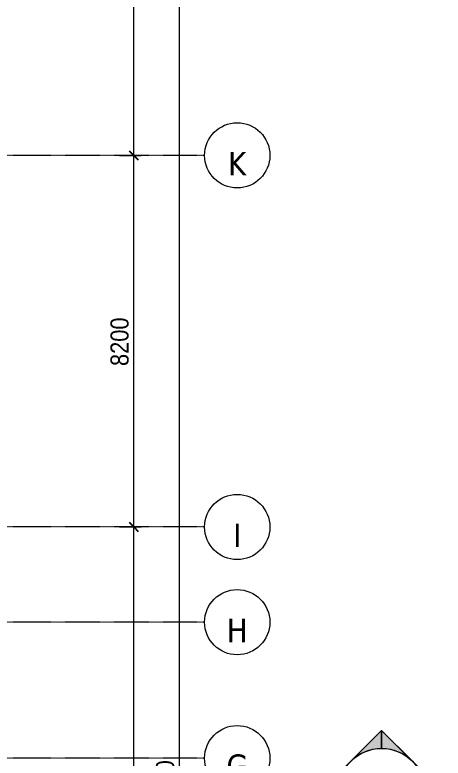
# Model space of a CAD drawing. Header units: millimetres. Extents: x 1591 to 239243, y -15958 to 82755.
# Drawn here: x 229790 to 239243, y 48437 to 64837 of the extents above; entities that cross this region are included whole.
import ezdxf

# ---------------------------------------------------------------- set-up
doc = ezdxf.new("R2010")
doc.units = ezdxf.units.MM
doc.linetypes.add('Grid Line', pattern=[22.225, 12.7, -3.175, 3.175, -3.175])
for name, color, linetype, lineweight in [('A-ANNO-DIMS', 211, 'Continuous', 9), ('A-ANNO-DIMS-160', 211, 'Continuous', 9), ('G-ANNO-SYMB', 111, 'Continuous', 9), ('S-GRID-1', 1, 'Grid Line', 9), ('S-GRID-IDEN', 1, 'Continuous', 9)]:
    doc.layers.add(name, color=color, linetype=linetype, lineweight=lineweight)
doc.styles.add('Tahoma_B', font='tahomabd_0.ttf', dxfattribs={"height": 520})
doc.styles.add('UTM Avo', font='UTM Avo.ttf', dxfattribs={"width": 0.9, "height": 400})
doc.dimstyles.new('1_Dim_chi_tiet_2_5', dxfattribs={"dimscale": 304.8, "dimtxt": 399.720379, "dimasz": 0.629921, "dimexe": 0.524934, "dimexo": 0.0625, "dimgap": 0.052493, "dimtad": 1, "dimdec": 0, "dimrnd": 5, "dimzin": 0, "dimdsep": 46, "dimtxsty": 'UTM Avo', "dimblk1": 'OBLIQUE', "dimblk2": 'OBLIQUE', "dimsah": 1, "dimcen": 0.09, "dimdle": 0.524934, "dimazin": 0, "dimtfac": 1, "dimtdec": 4, "dimtix": 1, "dimtmove": 0, "dimatfit": 3, "dimfxl": 1.049869, "dimfxlon": 1, "dimtvp": 1, "dimtolj": 1, "dimtzin": 0, "dimarcsym": 2})

# ---------------------------------------------------------------- blocks, each defined once
blk = doc.blocks.new('Grid - M_Grid Head - Circle-353313-TKCS_MB TẦNG 5')
at = {"layer": 'S-GRID-IDEN'}
blk.add_circle((0, 0), 4.5, dxfattribs=at)
blk = doc.blocks.new('Section - M_Section Head - Filled-352373-TKCS_MB TẦNG 5')
at = {"layer": 'G-ANNO-SYMB'}
h = blk.add_hatch(color=256, dxfattribs=at)
edge = h.paths.add_edge_path()
edge.add_line((-6, 8.49), (-6, 6))
edge.add_arc((-6, 0), 6, 90, 135)
edge.add_line((-10.24, 4.24), (-6, 8.49))
h = blk.add_hatch(color=256, dxfattribs=at)
edge = h.paths.add_edge_path()
edge.add_line((-6, 8.49), (-1.76, 4.24))
edge.add_arc((-6, 0), 6, 45, 90)
edge.add_line((-6, 6), (-6, 8.49))
h = blk.add_hatch(color=256, dxfattribs=at)
edge = h.paths.add_edge_path()
edge.add_line((-14.49, 0), (-10.24, 4.24))
edge.add_arc((-6, 0), 6, 135, 180)
edge.add_line((-12, 0), (-14.49, 0))
h = blk.add_hatch(color=256, dxfattribs=at)
edge = h.paths.add_edge_path()
edge.add_line((2.49, 0), (0, 0))
edge.add_arc((-6, 0), 6, 360, 405)
edge.add_line((-1.76, 4.24), (2.49, 0))
for p, q in [((-6, 8.49), (-14.49, 0)), ((-6, 8.49), (-10.24, 4.24)), ((-6, 8.49), (2.49, 0)), ((-6, 6), (-6, 8.49)), ((-6, 8.49), (-6, 6)), ((-1.76, 4.24), (-6, 8.49)), ((-10.24, 4.24), (-14.49, 0)), ((2.49, 0), (-1.76, 4.24)), ((-14.49, 0), (-12, 0)), ((0, 0), (2.49, 0)), ((-12, 0), (-14.49, 0)), ((0, 0), (2.49, 0))]:
    blk.add_line(p, q, dxfattribs=at)
for start, end in [(360, 180), (90, 135), (45, 90), (135, 180), (360, 45), (180, 360)]:
    blk.add_arc((-6, 0), 6, start, end, dxfattribs=at)
blk = doc.blocks.new('DIMBLOCK246-TKCS_MB TẦNG 5')
at = {"layer": 'A-ANNO-DIMS-160'}
for p, q in [((233426, 17077), (233426, 78397)), ((233106, 78237), (233586, 78237)), ((233426, 78237), (233106, 78237)), ((233106, 17237), (233586, 17237)), ((233426, 17237), (233106, 17237))]:
    blk.add_line(p, q, dxfattribs=at)
at = {"layer": 'A-ANNO-DIMS-160', "lineweight": 25}
for p, q in [((233426, 78237), (233330, 78333)), ((233426, 78237), (233522, 78141)), ((233426, 17237), (233330, 17333)), ((233426, 17237), (233522, 17141))]:
    blk.add_line(p, q, dxfattribs=at)
at = {"layer": 'A-ANNO-DIMS-160', "color": 0, "insert": (232906, 47052), "char_height": 400, "width": 1643.29, "attachment_point": 1, "rotation": 90, "line_spacing_factor": 1.110334, "style": 'UTM Avo'}
blk.add_mtext('61000', dxfattribs=at)
blk = doc.blocks.new('_Oblique')
at = {"color": 0, "linetype": 'ByBlock', "lineweight": -2}
blk.add_line((-0.5, -0.5), (0.5, 0.5), dxfattribs=at)
blk = doc.blocks.new('DIMBLOCK248-TKCS_MB TẦNG 5')
at = {"layer": 'A-ANNO-DIMS-160', "lineweight": 25}
for p, q in [((232419, 53537), (232323, 53633)), ((232419, 53537), (232515, 53441)), ((232419, 37037), (232323, 37133)), ((232419, 37037), (232515, 36941))]:
    blk.add_line(p, q, dxfattribs=at)
at = {"layer": 'A-ANNO-DIMS-160'}
for p, q in [((232099, 53537), (232579, 53537)), ((232419, 53537), (232099, 53537)), ((232419, 37037), (232419, 53537)), ((232099, 37037), (232579, 37037)), ((232419, 37037), (232099, 37037))]:
    blk.add_line(p, q, dxfattribs=at)
at = {"layer": 'A-ANNO-DIMS-160', "color": 0, "insert": (231900, 44602), "char_height": 400, "width": 1643.29, "attachment_point": 1, "rotation": 90, "line_spacing_factor": 1.110334, "style": 'UTM Avo'}
blk.add_mtext('16500', dxfattribs=at)
blk = doc.blocks.new('DIMBLOCK249-TKCS_MB TẦNG 5')
at = {"layer": 'A-ANNO-DIMS-160', "lineweight": 25}
for p, q in [((232419, 61737), (232323, 61833)), ((232419, 61737), (232515, 61641)), ((232419, 53537), (232323, 53633)), ((232419, 53537), (232515, 53441))]:
    blk.add_line(p, q, dxfattribs=at)
at = {"layer": 'A-ANNO-DIMS-160'}
for p, q in [((232099, 61737), (232579, 61737)), ((232419, 61737), (232099, 61737)), ((232419, 53537), (232419, 61737)), ((232099, 53537), (232579, 53537)), ((232419, 53537), (232099, 53537))]:
    blk.add_line(p, q, dxfattribs=at)
at = {"layer": 'A-ANNO-DIMS-160', "color": 0, "insert": (231900, 57089), "char_height": 400, "width": 1314.64, "attachment_point": 1, "rotation": 90, "line_spacing_factor": 1.110334, "style": 'UTM Avo'}
blk.add_mtext('8200', dxfattribs=at)
blk = doc.blocks.new('DIMBLOCK250-TKCS_MB TẦNG 5')
at = {"layer": 'A-ANNO-DIMS-160', "lineweight": 25}
for p, q in [((232419, 69937), (232323, 70033)), ((232419, 69937), (232515, 69841)), ((232419, 61737), (232323, 61833)), ((232419, 61737), (232515, 61641))]:
    blk.add_line(p, q, dxfattribs=at)
at = {"layer": 'A-ANNO-DIMS-160'}
for p, q in [((232099, 69937), (232579, 69937)), ((232419, 69937), (232099, 69937)), ((232419, 61737), (232419, 69937)), ((232099, 61737), (232579, 61737)), ((232419, 61737), (232099, 61737))]:
    blk.add_line(p, q, dxfattribs=at)
at = {"layer": 'A-ANNO-DIMS-160', "color": 0, "insert": (231900, 65289), "char_height": 400, "width": 1314.64, "attachment_point": 1, "rotation": 90, "line_spacing_factor": 1.110334, "style": 'UTM Avo'}
blk.add_mtext('8200', dxfattribs=at)

msp = doc.modelspace()

# ---------------------------------------------------------------- linework, layer by layer
at = {"layer": 'S-GRID-1'}
for p, q in [((229978.4, 61736.9), (136410.9, 61736.9)), ((233978.4, 61736.9), (229978.4, 61736.9)), ((229978.4, 53536.9), (136410.9, 53536.9)), ((233978.4, 53536.9), (229978.4, 53536.9)), ((229978.4, 51436.9), (136410.9, 51436.9)), ((233978.4, 51436.9), (229978.4, 51436.9)), ((229978.4, 48436.9), (136410.9, 48436.9)), ((233978.4, 48436.9), (229978.4, 48436.9))]:
    msp.add_line(p, q, dxfattribs=at)

# ---------------------------------------------------------------- block references
at = {"layer": 'G-ANNO-SYMB', "extrusion": (0, 0, -1), "xscale": 159.9999999999999, "yscale": 159.9999999999999, "zscale": 159.9999999999999}
msp.add_blockref('Section - M_Section Head - Filled-352373-TKCS_MB TẦNG 5', (-236925.7, 47691.5), dxfattribs=at)
at = {"layer": 'S-GRID-IDEN', "xscale": 159.9999999999999, "yscale": 159.9999999999999, "zscale": 159.9999999999999, "rotation": 89.99999999999982}
for p in [(234698.4, 61736.9), (234698.4, 53536.9), (234698.4, 51436.9), (234698.4, 48436.9)]:
    msp.add_blockref('Grid - M_Grid Head - Circle-353313-TKCS_MB TẦNG 5', p, dxfattribs=at)

# ---------------------------------------------------------------- dimensions: what is measured, and where the dimension line sits
at = {"layer": 'A-ANNO-DIMS'}
for base, p1, p2, override, picture, middle in [((233425.9, 78236.9), (233105.9, 17236.9), (233105.9, 78236.9), {"dimpost": '<>', "dimfxl": 61000}, 'DIMBLOCK246-TKCS_MB TẦNG 5', (233202.9, 47736.9)), ((232419.4, 69936.9), (232099.4, 61736.9), (232099.4, 69936.9), {"dimpost": '<>', "dimfxl": 8200}, 'DIMBLOCK250-TKCS_MB TẦNG 5', (232196.4, 65836.9)), ((232419.4, 61736.9), (232099.4, 53536.9), (232099.4, 61736.9), {"dimpost": '<>', "dimfxl": 8200}, 'DIMBLOCK249-TKCS_MB TẦNG 5', (232196.4, 57636.9)), ((232419.4, 53536.9), (232099.4, 37036.9), (232099.4, 53536.9), {"dimpost": '<>', "dimfxl": 16500}, 'DIMBLOCK248-TKCS_MB TẦNG 5', (232196.4, 45286.9))]:
    dim = msp.add_linear_dim(base=base, p1=p1, p2=p2, angle=90, dimstyle='1_Dim_chi_tiet_2_5', override=override, dxfattribs=at)
    dim.commit()
    dim.dimension.update_dxf_attribs({"geometry": picture, "text_midpoint": middle})

# ---------------------------------------------------------------- next in the draw order: texts
at = {"layer": 'S-GRID-IDEN', "char_height": 520, "attachment_point": 5, "line_spacing_factor": 0.996129, "style": 'Tahoma_B', "bg_fill": 3, "box_fill_scale": 1.25, "bg_fill_color": 256, "bg_fill_true_color": 13158600, "bg_fill_transparency": 0}
for s, insert, width in [('\\pt2031.9988,4063.9976,6096.0016,8128.0004,10159.9992,12191.998,14224.002,16256.0008,18287.9996,20319.9984,22352.0024,24384.0012,26416,28447.9988,30479.9976,32512.0016,34544.0004,36575.9992,38607.998,40640.002,42672.0008,44703.9996,46735.9984,48768.0024,50800.0012,52832,54863.9988,56895.9976,58928.0016,60960.0004,62991.9992,65023.998;K', (234697, 61553.6), 508.8), ('\\pt2031.9988,4063.9976,6096.0016,8128.0004,10159.9992,12191.998,14224.002,16256.0008,18287.9996,20319.9984,22352.0024,24384.0012,26416,28447.9988,30479.9976,32512.0016,34544.0004,36575.9992,38607.998,40640.002,42672.0008,44703.9996,46735.9984,48768.0024,50800.0012,52832,54863.9988,56895.9976,58928.0016,60960.0004,62991.9992,65023.998;I', (234697.8, 53353.6), 348.8), ('\\pt2031.9988,4063.9976,6096.0016,8128.0004,10159.9992,12191.998,14224.002,16256.0008,18287.9996,20319.9984,22352.0024,24384.0012,26416,28447.9988,30479.9976,32512.0016,34544.0004,36575.9992,38607.998,40640.002,42672.0008,44703.9996,46735.9984,48768.0024,50800.0012,52832,54863.9988,56895.9976,58928.0016,60960.0004,62991.9992,65023.998;H', (234697, 51253.6), 550.4), ('\\pt2031.9988,4063.9976,6096.0016,8128.0004,10159.9992,12191.998,14224.002,16256.0008,18287.9996,20319.9984,22352.0024,24384.0012,26416,28447.9988,30479.9976,32512.0016,34544.0004,36575.9992,38607.998,40640.002,42672.0008,44703.9996,46735.9984,48768.0024,50800.0012,52832,54863.9988,56895.9976,58928.0016,60960.0004,62991.9992,65023.998;G', (234697.8, 48253.6), 539.2)]:
    msp.add_mtext(s, dxfattribs=dict(at, insert=insert, width=width))

doc.saveas('drawing.dxf')
